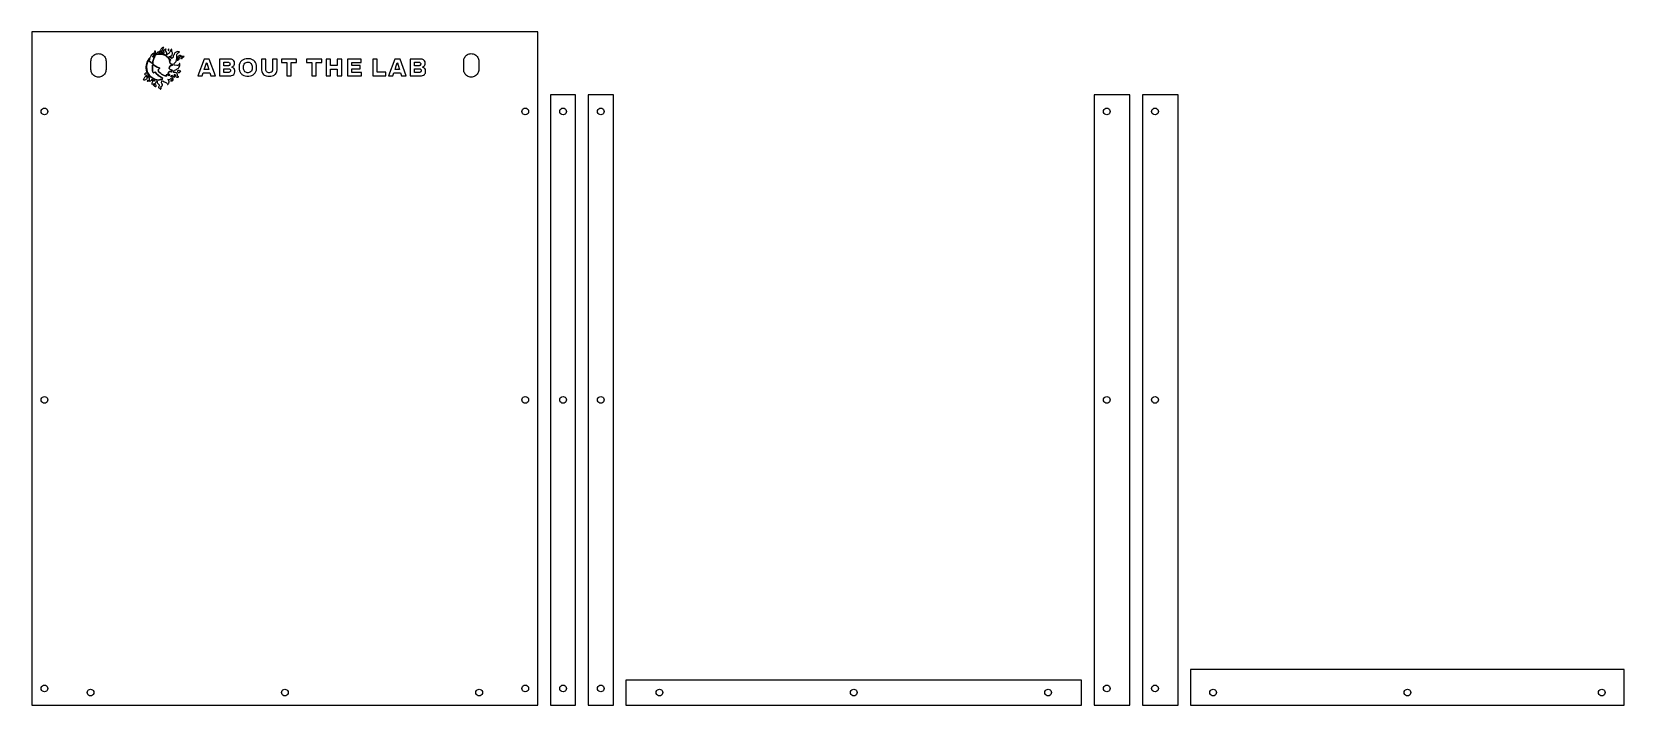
# Model space of a CAD drawing. Header units: millimetres. Extents: x 5 to 765, y 5 to 326.
import ezdxf

# ---------------------------------------------------------------- set-up
doc = ezdxf.new("R2010")
doc.units = ezdxf.units.MM
for name, color, linetype in [('CUT', 1, 'Continuous'), ('ETCH', 7, 'Continuous'), ('LIGHT', 5, 'Continuous')]:
    doc.layers.add(name, color=color, linetype=linetype)

msp = doc.modelspace()

# ---------------------------------------------------------------- linework, layer by layer
at = {"layer": 'CUT'}
for points in [[(246.3994, 326.4004), (5, 326.4004), (5, 5), (246.3994, 5)], [(36.3299, 304.8312), (35.8681, 304.9231), (35.4221, 305.0744), (34.9998, 305.2827), (34.6083, 305.5443), (34.2542, 305.8548), (33.9437, 306.2088), (33.6821, 306.6004), (33.4738, 307.0227), (33.3225, 307.4686), (33.2306, 307.9305), (33.1998, 308.4004), (33.1998, 312.4004), (33.2306, 312.8703), (33.3225, 313.3321), (33.4738, 313.7781), (33.6821, 314.2004), (33.9437, 314.5919), (34.2542, 314.946), (34.6083, 315.2565), (34.9998, 315.5181), (35.4221, 315.7264), (35.8681, 315.8777), (36.3299, 315.9696), (36.7998, 316.0004), (37.2697, 315.9696), (37.7316, 315.8777), (38.1775, 315.7264), (38.5998, 315.5181), (38.9913, 315.2565), (39.3454, 314.946), (39.6559, 314.5919), (39.9175, 314.2004), (40.1258, 313.7781), (40.2771, 313.3321), (40.369, 312.8703), (40.3998, 312.4004), (40.3998, 308.4004), (40.369, 307.9305), (40.2771, 307.4686), (40.1258, 307.0227), (39.9175, 306.6004), (39.6559, 306.2088), (39.3454, 305.8548), (38.9913, 305.5443), (38.5998, 305.2827), (38.1775, 305.0744), (37.7316, 304.9231), (37.2697, 304.8312), (36.7998, 304.8004)], [(214.1297, 304.8312), (213.6679, 304.9231), (213.2219, 305.0744), (212.7996, 305.2827), (212.4081, 305.5443), (212.054, 305.8548), (211.7435, 306.2088), (211.4819, 306.6004), (211.2736, 307.0227), (211.1223, 307.4686), (211.0304, 307.9305), (210.9996, 308.4004), (210.9996, 312.4004), (211.0304, 312.8703), (211.1223, 313.3321), (211.2736, 313.7781), (211.4819, 314.2004), (211.7435, 314.5919), (212.054, 314.946), (212.4081, 315.2565), (212.7996, 315.5181), (213.2219, 315.7264), (213.6679, 315.8777), (214.1297, 315.9696), (214.5996, 316.0004), (215.0695, 315.9696), (215.5314, 315.8777), (215.9773, 315.7264), (216.3996, 315.5181), (216.7912, 315.2565), (217.1452, 314.946), (217.4557, 314.5919), (217.7173, 314.2004), (217.9256, 313.7781), (218.0769, 313.3321), (218.1688, 312.8703), (218.1996, 312.4004), (218.1996, 308.4004), (218.1688, 307.9305), (218.0769, 307.4686), (217.9256, 307.0227), (217.7173, 306.6004), (217.4557, 306.2088), (217.1452, 305.8548), (216.7912, 305.5443), (216.3996, 305.2827), (215.9773, 305.0744), (215.5314, 304.9231), (215.0695, 304.8312), (214.5996, 304.8004)], [(264.3994, 296.4004), (252.3994, 296.4004), (252.3994, 5), (264.3994, 5)], [(282.3994, 296.4004), (270.3994, 296.4004), (270.3994, 5), (282.3994, 5)], [(528.7988, 296.4004), (511.7988, 296.4004), (511.7988, 5), (528.7988, 5)], [(551.7988, 296.4004), (534.7988, 296.4004), (534.7988, 5), (551.7988, 5)], [(10.5056, 286.8787), (10.0595, 287.106), (9.7056, 287.4599), (9.4783, 287.906), (9.4, 288.4004), (9.4783, 288.8948), (9.7056, 289.3408), (10.0595, 289.6948), (10.5056, 289.9221), (11, 290.0004), (11.4944, 289.9221), (11.9405, 289.6948), (12.2944, 289.3408), (12.5217, 288.8948), (12.6, 288.4004), (12.5217, 287.906), (12.2944, 287.4599), (11.9405, 287.106), (11.4944, 286.8787), (11, 286.8004)], [(239.905, 286.8787), (239.459, 287.106), (239.105, 287.4599), (238.8777, 287.906), (238.7994, 288.4004), (238.8777, 288.8948), (239.105, 289.3408), (239.459, 289.6948), (239.905, 289.9221), (240.3994, 290.0004), (240.8938, 289.9221), (241.3399, 289.6948), (241.6938, 289.3408), (241.9211, 288.8948), (241.9994, 288.4004), (241.9211, 287.906), (241.6938, 287.4599), (241.3399, 287.106), (240.8938, 286.8787), (240.3994, 286.8004)], [(257.905, 286.8787), (257.459, 287.106), (257.105, 287.4599), (256.8777, 287.906), (256.7994, 288.4004), (256.8777, 288.8948), (257.105, 289.3408), (257.459, 289.6948), (257.905, 289.9221), (258.3994, 290.0004), (258.8938, 289.9221), (259.3399, 289.6948), (259.6938, 289.3408), (259.9211, 288.8948), (259.9994, 288.4004), (259.9211, 287.906), (259.6938, 287.4599), (259.3399, 287.106), (258.8938, 286.8787), (258.3994, 286.8004)], [(275.905, 286.8787), (275.459, 287.106), (275.105, 287.4599), (274.8777, 287.906), (274.7994, 288.4004), (274.8777, 288.8948), (275.105, 289.3408), (275.459, 289.6948), (275.905, 289.9221), (276.3994, 290.0004), (276.8938, 289.9221), (277.3399, 289.6948), (277.6938, 289.3408), (277.9211, 288.8948), (277.9994, 288.4004), (277.9211, 287.906), (277.6938, 287.4599), (277.3399, 287.106), (276.8938, 286.8787), (276.3994, 286.8004)], [(517.3044, 286.8787), (516.8584, 287.106), (516.5044, 287.4599), (516.2771, 287.906), (516.1988, 288.4004), (516.2771, 288.8948), (516.5044, 289.3408), (516.8584, 289.6948), (517.3044, 289.9221), (517.7988, 290.0004), (518.2933, 289.9221), (518.7393, 289.6948), (519.0933, 289.3408), (519.3205, 288.8948), (519.3988, 288.4004), (519.3205, 287.906), (519.0933, 287.4599), (518.7393, 287.106), (518.2933, 286.8787), (517.7988, 286.8004)], [(540.3044, 286.8787), (539.8584, 287.106), (539.5044, 287.4599), (539.2771, 287.906), (539.1988, 288.4004), (539.2771, 288.8948), (539.5044, 289.3408), (539.8584, 289.6948), (540.3044, 289.9221), (540.7988, 290.0004), (541.2933, 289.9221), (541.7393, 289.6948), (542.0933, 289.3408), (542.3205, 288.8948), (542.3988, 288.4004), (542.3205, 287.906), (542.0933, 287.4599), (541.7393, 287.106), (541.2933, 286.8787), (540.7988, 286.8004)], [(10.5056, 149.1785), (10.0595, 149.4058), (9.7056, 149.7597), (9.4783, 150.2058), (9.4, 150.7002), (9.4783, 151.1946), (9.7056, 151.6407), (10.0595, 151.9946), (10.5056, 152.2219), (11, 152.3002), (11.4944, 152.2219), (11.9405, 151.9946), (12.2944, 151.6407), (12.5217, 151.1946), (12.6, 150.7002), (12.5217, 150.2058), (12.2944, 149.7597), (11.9405, 149.4058), (11.4944, 149.1785), (11, 149.1002)], [(239.905, 149.1785), (239.459, 149.4058), (239.105, 149.7597), (238.8777, 150.2058), (238.7994, 150.7002), (238.8777, 151.1946), (239.105, 151.6407), (239.459, 151.9946), (239.905, 152.2219), (240.3994, 152.3002), (240.8938, 152.2219), (241.3399, 151.9946), (241.6938, 151.6407), (241.9211, 151.1946), (241.9994, 150.7002), (241.9211, 150.2058), (241.6938, 149.7597), (241.3399, 149.4058), (240.8938, 149.1785), (240.3994, 149.1002)], [(257.905, 149.1785), (257.459, 149.4058), (257.105, 149.7597), (256.8777, 150.2058), (256.7994, 150.7002), (256.8777, 151.1946), (257.105, 151.6407), (257.459, 151.9946), (257.905, 152.2219), (258.3994, 152.3002), (258.8938, 152.2219), (259.3399, 151.9946), (259.6938, 151.6407), (259.9211, 151.1946), (259.9994, 150.7002), (259.9211, 150.2058), (259.6938, 149.7597), (259.3399, 149.4058), (258.8938, 149.1785), (258.3994, 149.1002)], [(275.905, 149.1785), (275.459, 149.4058), (275.105, 149.7597), (274.8777, 150.2058), (274.7994, 150.7002), (274.8777, 151.1946), (275.105, 151.6407), (275.459, 151.9946), (275.905, 152.2219), (276.3994, 152.3002), (276.8938, 152.2219), (277.3399, 151.9946), (277.6938, 151.6407), (277.9211, 151.1946), (277.9994, 150.7002), (277.9211, 150.2058), (277.6938, 149.7597), (277.3399, 149.4058), (276.8938, 149.1785), (276.3994, 149.1002)], [(517.3044, 149.1785), (516.8584, 149.4058), (516.5044, 149.7597), (516.2771, 150.2058), (516.1988, 150.7002), (516.2771, 151.1946), (516.5044, 151.6407), (516.8584, 151.9946), (517.3044, 152.2219), (517.7988, 152.3002), (518.2933, 152.2219), (518.7393, 151.9946), (519.0933, 151.6407), (519.3205, 151.1946), (519.3988, 150.7002), (519.3205, 150.2058), (519.0933, 149.7597), (518.7393, 149.4058), (518.2933, 149.1785), (517.7988, 149.1002)], [(540.3044, 149.1785), (539.8584, 149.4058), (539.5044, 149.7597), (539.2771, 150.2058), (539.1988, 150.7002), (539.2771, 151.1946), (539.5044, 151.6407), (539.8584, 151.9946), (540.3044, 152.2219), (540.7988, 152.3002), (541.2933, 152.2219), (541.7393, 151.9946), (542.0933, 151.6407), (542.3205, 151.1946), (542.3988, 150.7002), (542.3205, 150.2058), (542.0933, 149.7597), (541.7393, 149.4058), (541.2933, 149.1785), (540.7988, 149.1002)], [(505.7988, 17), (288.3994, 17), (288.3994, 5), (505.7988, 5)], [(764.5986, 22), (557.7988, 22), (557.7988, 5), (764.5986, 5)], [(10.5056, 11.4783), (10.0595, 11.7056), (9.7056, 12.0595), (9.4783, 12.5056), (9.4, 13), (9.4783, 13.4944), (9.7056, 13.9405), (10.0595, 14.2944), (10.5056, 14.5217), (11, 14.6), (11.4944, 14.5217), (11.9405, 14.2944), (12.2944, 13.9405), (12.5217, 13.4944), (12.6, 13), (12.5217, 12.5056), (12.2944, 12.0595), (11.9405, 11.7056), (11.4944, 11.4783), (11, 11.4)], [(32.5056, 9.4783), (32.0595, 9.7056), (31.7056, 10.0595), (31.4783, 10.5056), (31.4, 11), (31.4783, 11.4944), (31.7056, 11.9405), (32.0595, 12.2944), (32.5056, 12.5217), (33, 12.6), (33.4944, 12.5217), (33.9405, 12.2944), (34.2944, 11.9405), (34.5217, 11.4944), (34.6, 11), (34.5217, 10.5056), (34.2944, 10.0595), (33.9405, 9.7056), (33.4944, 9.4783), (33, 9.4)], [(125.2058, 9.4783), (124.7597, 9.7056), (124.4058, 10.0595), (124.1785, 10.5056), (124.1002, 11), (124.1785, 11.4944), (124.4058, 11.9405), (124.7597, 12.2944), (125.2058, 12.5217), (125.7002, 12.6), (126.1946, 12.5217), (126.6407, 12.2944), (126.9946, 11.9405), (127.2219, 11.4944), (127.3002, 11), (127.2219, 10.5056), (126.9946, 10.0595), (126.6407, 9.7056), (126.1946, 9.4783), (125.7002, 9.4)], [(217.905, 9.4783), (217.459, 9.7056), (217.105, 10.0595), (216.8777, 10.5056), (216.7994, 11), (216.8777, 11.4944), (217.105, 11.9405), (217.459, 12.2944), (217.905, 12.5217), (218.3994, 12.6), (218.8938, 12.5217), (219.3399, 12.2944), (219.6938, 11.9405), (219.9211, 11.4944), (219.9994, 11), (219.9211, 10.5056), (219.6938, 10.0595), (219.3399, 9.7056), (218.8938, 9.4783), (218.3994, 9.4)], [(239.905, 11.4783), (239.459, 11.7056), (239.105, 12.0595), (238.8777, 12.5056), (238.7994, 13), (238.8777, 13.4944), (239.105, 13.9405), (239.459, 14.2944), (239.905, 14.5217), (240.3994, 14.6), (240.8938, 14.5217), (241.3399, 14.2944), (241.6938, 13.9405), (241.9211, 13.4944), (241.9994, 13), (241.9211, 12.5056), (241.6938, 12.0595), (241.3399, 11.7056), (240.8938, 11.4783), (240.3994, 11.4)], [(257.905, 11.4783), (257.459, 11.7056), (257.105, 12.0595), (256.8777, 12.5056), (256.7994, 13), (256.8777, 13.4944), (257.105, 13.9405), (257.459, 14.2944), (257.905, 14.5217), (258.3994, 14.6), (258.8938, 14.5217), (259.3399, 14.2944), (259.6938, 13.9405), (259.9211, 13.4944), (259.9994, 13), (259.9211, 12.5056), (259.6938, 12.0595), (259.3399, 11.7056), (258.8938, 11.4783), (258.3994, 11.4)], [(275.905, 11.4783), (275.459, 11.7056), (275.105, 12.0595), (274.8777, 12.5056), (274.7994, 13), (274.8777, 13.4944), (275.105, 13.9405), (275.459, 14.2944), (275.905, 14.5217), (276.3994, 14.6), (276.8938, 14.5217), (277.3399, 14.2944), (277.6938, 13.9405), (277.9211, 13.4944), (277.9994, 13), (277.9211, 12.5056), (277.6938, 12.0595), (277.3399, 11.7056), (276.8938, 11.4783), (276.3994, 11.4)], [(303.905, 9.4783), (303.459, 9.7056), (303.105, 10.0595), (302.8777, 10.5056), (302.7994, 11), (302.8777, 11.4944), (303.105, 11.9405), (303.459, 12.2944), (303.905, 12.5217), (304.3994, 12.6), (304.8938, 12.5217), (305.3399, 12.2944), (305.6938, 11.9405), (305.9211, 11.4944), (305.9994, 11), (305.9211, 10.5056), (305.6938, 10.0595), (305.3399, 9.7056), (304.8938, 9.4783), (304.3994, 9.4)], [(396.6052, 9.4783), (396.1592, 9.7056), (395.8052, 10.0595), (395.5779, 10.5056), (395.4996, 11), (395.5779, 11.4944), (395.8052, 11.9405), (396.1592, 12.2944), (396.6052, 12.5217), (397.0996, 12.6), (397.594, 12.5217), (398.0401, 12.2944), (398.394, 11.9405), (398.6213, 11.4944), (398.6996, 11), (398.6213, 10.5056), (398.394, 10.0595), (398.0401, 9.7056), (397.594, 9.4783), (397.0996, 9.4)], [(489.3044, 9.4783), (488.8584, 9.7056), (488.5044, 10.0595), (488.2771, 10.5056), (488.1988, 11), (488.2771, 11.4944), (488.5044, 11.9405), (488.8584, 12.2944), (489.3044, 12.5217), (489.7988, 12.6), (490.2933, 12.5217), (490.7393, 12.2944), (491.0933, 11.9405), (491.3205, 11.4944), (491.3988, 11), (491.3205, 10.5056), (491.0933, 10.0595), (490.7393, 9.7056), (490.2933, 9.4783), (489.7988, 9.4)], [(517.3044, 11.4783), (516.8584, 11.7056), (516.5044, 12.0595), (516.2771, 12.5056), (516.1988, 13), (516.2771, 13.4944), (516.5044, 13.9405), (516.8584, 14.2944), (517.3044, 14.5217), (517.7988, 14.6), (518.2933, 14.5217), (518.7393, 14.2944), (519.0933, 13.9405), (519.3205, 13.4944), (519.3988, 13), (519.3205, 12.5056), (519.0933, 12.0595), (518.7393, 11.7056), (518.2933, 11.4783), (517.7988, 11.4)], [(540.3044, 11.4783), (539.8584, 11.7056), (539.5044, 12.0595), (539.2771, 12.5056), (539.1988, 13), (539.2771, 13.4944), (539.5044, 13.9405), (539.8584, 14.2944), (540.3044, 14.5217), (540.7988, 14.6), (541.2933, 14.5217), (541.7393, 14.2944), (542.0933, 13.9405), (542.3205, 13.4944), (542.3988, 13), (542.3205, 12.5056), (542.0933, 12.0595), (541.7393, 11.7056), (541.2933, 11.4783), (540.7988, 11.4)], [(568.0046, 9.4783), (567.5586, 9.7056), (567.2046, 10.0595), (566.9773, 10.5056), (566.899, 11), (566.9773, 11.4944), (567.2046, 11.9405), (567.5586, 12.2944), (568.0046, 12.5217), (568.499, 12.6), (568.9935, 12.5217), (569.4395, 12.2944), (569.7935, 11.9405), (570.0207, 11.4944), (570.099, 11), (570.0207, 10.5056), (569.7935, 10.0595), (569.4395, 9.7056), (568.9935, 9.4783), (568.499, 9.4)], [(660.7048, 9.4783), (660.2588, 9.7056), (659.9048, 10.0595), (659.6775, 10.5056), (659.5992, 11), (659.6775, 11.4944), (659.9048, 11.9405), (660.2588, 12.2944), (660.7048, 12.5217), (661.1992, 12.6), (661.6936, 12.5217), (662.1397, 12.2944), (662.4936, 11.9405), (662.7209, 11.4944), (662.7992, 11), (662.7209, 10.5056), (662.4936, 10.0595), (662.1397, 9.7056), (661.6936, 9.4783), (661.1992, 9.4)], [(753.404, 9.4783), (752.958, 9.7056), (752.604, 10.0595), (752.3767, 10.5056), (752.2984, 11), (752.3767, 11.4944), (752.604, 11.9405), (752.958, 12.2944), (753.404, 12.5217), (753.8984, 12.6), (754.3929, 12.5217), (754.8389, 12.2944), (755.1929, 11.9405), (755.4201, 11.4944), (755.4984, 11), (755.4201, 10.5056), (755.1929, 10.0595), (754.8389, 9.7056), (754.3929, 9.4783), (753.8984, 9.4)]]:
    msp.add_lwpolyline(points, close=True, dxfattribs=at)
at = {"layer": 'ETCH'}
for points in [[(66.3447, 299.0254), (66.499, 299.1709), (66.6387, 299.3828), (66.6543, 299.6055), (66.5762, 299.9121), (66.5889, 300.1211), (66.7412, 300.3184), (67.1318, 300.665), (67.2227, 300.7881), (67.3027, 300.9785), (67.3115, 301.2119), (67.2725, 301.333), (66.998, 301.7627), (66.8906, 302.0283), (66.9092, 302.2969), (67.0225, 302.6484), (67.0469, 302.8506), (67.5469, 302.9727), (67.7871, 302.7471), (68.0234, 302.5938), (68.333, 302.457), (68.9629, 302.2363), (69.2393, 302.0898), (69.4727, 301.8975), (69.6289, 301.6865), (69.708, 301.4746), (69.7539, 301.2051), (69.791, 301.1885), (69.9404, 301.2998), (70.0586, 301.4326), (70.207, 301.6582), (70.3223, 301.9023), (70.4033, 302.1563), (70.4473, 302.4121), (70.4531, 302.6621), (70.4189, 302.9004), (70.3125, 303.1592), (70.1338, 303.4102), (69.793, 303.7168), (70.1006, 303.6201), (70.2744, 303.5957), (70.6279, 303.624), (70.959, 303.752), (71.3643, 304.1113), (71.4463, 304.127), (71.6045, 303.9854), (71.6777, 303.8711), (71.709, 303.7354), (71.708, 303.5449), (71.665, 303.3867), (71.582, 303.2578), (71.46, 303.1387), (71.2021, 302.9785), (71.3164, 302.9443), (71.6885, 302.9521), (71.9482, 303.0273), (72.2012, 303.2148), (72.3633, 303.4824), (72.4043, 303.6406), (72.4092, 303.8672), (72.3047, 304.21), (72.1338, 304.4502), (71.7939, 304.7842), (71.7998, 305.1406), (71.7363, 305.541), (71.8242, 305.7021), (72.6074, 304.9805), (72.8848, 304.8467), (73.2041, 304.8213), (73.2383, 304.8535), (73.0742, 305.0566), (73.0078, 305.1963), (72.9551, 305.5215), (73.0146, 305.874), (73.0898, 306.0459), (73.1543, 306.1201), (73.2598, 306.0479), (73.3662, 305.8965), (73.5488, 305.3506), (73.6445, 305.165), (73.9043, 304.8936), (74.2188, 304.7412), (74.5137, 304.7334), (74.7295, 304.791), (74.9014, 304.9336), (74.998, 305.084), (75.0186, 305.1895), (74.874, 305.127), (74.7803, 305.124), (74.6309, 305.1807), (74.582, 305.2451), (74.5205, 305.4707), (74.4629, 305.9844), (74.3779, 306.249), (74.2744, 306.4492), (74.1445, 306.624), (73.9893, 306.7734), (73.8086, 306.8955), (73.4326, 307.04), (72.9551, 307.041), (72.542, 306.9678), (72.5352, 307.0098), (72.8623, 308.084), (73.415, 307.9248), (73.3584, 308.3125), (74.0391, 308.4961), (74.2705, 308.7402), (74.6387, 308.8662), (74.9287, 309.0566), (75.1699, 309.3936), (75.3975, 309.8789), (75.5527, 310.3906), (75.5879, 310.6445), (75.583, 311.124), (75.5361, 311.29), (75.4863, 311.3604), (75.3271, 310.9434), (75.1797, 310.6631), (75.0098, 310.5029), (74.8477, 310.4287), (74.6445, 310.3818), (74.1201, 310.3662), (72.9688, 310.4863), (72.8262, 311.25), (73.2705, 311.5977), (73.5576, 311.9297), (73.7891, 312.2988), (73.9209, 312.5908), (74.0205, 312.9043), (74.1348, 313.6885), (74.167, 315.5117), (74.2764, 315.8604), (74.4414, 316.1348), (74.7383, 316.4141), (75.0273, 316.5957), (75.4834, 316.8135), (75.0039, 316.9248), (74.6016, 316.9316), (74.208, 316.873), (73.8398, 316.7529), (73.5107, 316.5742), (73.2383, 316.3428), (72.9912, 315.9912), (72.8857, 315.7158), (72.7793, 315.3096), (72.5674, 315.0254), (72.4922, 314.8555), (72.3828, 314.3584), (72.2471, 314.1328), (72.2383, 313.9404), (72.0811, 313.9346), (71.9482, 313.8877), (71.6064, 313.6201), (71.5049, 313.8008), (71.5947, 313.9971), (71.6016, 314.1807), (71.5098, 314.2139), (71.2168, 314.1689), (70.7021, 314.6221), (71.3848, 314.9346), (71.7031, 315.1445), (71.9043, 315.418), (71.9961, 315.6563), (72.0273, 315.8428), (72.0225, 316.3223), (71.9805, 316.542), (71.8076, 317.0439), (71.7061, 317.4688), (71.6865, 317.8271), (71.7227, 318.1006), (71.5234, 317.9512), (71.3486, 317.7275), (70.8057, 316.7412), (70.5234, 316.3164), (70.292, 316.1035), (69.7451, 315.7227), (69.4668, 315.4766), (69.3223, 315.5645), (69.4063, 315.9893), (69.3896, 316.4072), (69.2422, 316.6846), (68.8672, 317.0928), (68.8096, 317.1807), (68.7578, 317.3604), (68.7559, 317.5713), (68.7939, 317.7314), (68.8906, 317.877), (69.085, 318.0742), (68.748, 318.0918), (68.4941, 318.0361), (68.207, 317.8789), (68.0078, 317.6797), (67.8691, 317.376), (67.8438, 317.1973), (67.9385, 316.3955), (67.9063, 316.0645), (67.4922, 316.1279), (67.4873, 316.3213), (67.4414, 316.457), (67.2051, 316.748), (67.123, 316.9111), (67.1064, 317.0781), (67.1387, 317.2197), (67.1094, 317.2363), (66.835, 317.0605), (66.7402, 316.9336), (66.6934, 316.7979), (66.7129, 316.4805), (66.7725, 316.3535), (66.9121, 316.2012), (65.7227, 316.2461), (65.7031, 316.4834), (65.5928, 316.7666), (65.4541, 316.9033), (65.2822, 316.959), (65.2324, 316.9307), (65.1221, 316.7539), (64.8516, 316.5664), (64.7139, 316.417), (64.6465, 316.2324), (64.6328, 315.9902), (64.4268, 315.9688), (64.1494, 316.1543), (63.7725, 316.2822), (63.3564, 316.2754), (63.1367, 316.2207), (62.8193, 316.0762), (62.5068, 315.8555), (62.209, 315.5664), (61.9326, 315.2197), (61.6885, 314.8242), (61.3975, 314.2207), (60.708, 313.374), (60.2725, 312.6904), (59.9258, 311.9717), (59.6689, 311.2197), (59.5029, 310.4385), (59.4287, 309.6309), (59.4307, 309.1094), (59.4688, 308.5967), (59.543, 308.0967), (59.6533, 307.6143), (59.7969, 307.1543), (60.0566, 306.5264), (59.8311, 306.6738), (59.6885, 306.7295), (59.4063, 306.7344), (59.2832, 306.6689), (58.6924, 306.1699), (58.8945, 306.0547), (59.3418, 305.916), (59.7861, 305.6816), (60.0439, 305.6738), (60.4102, 305.8389), (60.8213, 305.2666), (61.3242, 304.7021), (61.124, 304.4873), (61.0107, 304.2715), (60.9893, 304.0342), (61.0381, 303.7422), (61.0352, 303.4414), (60.957, 303.1699), (60.8262, 302.9326), (61.3125, 302.8848), (61.6025, 302.9463), (61.7686, 303.0146), (61.9395, 303.1367), (62.165, 303.4033), (62.2646, 303.5996), (62.3408, 303.8408), (62.7988, 303.5723), (62.667, 303.4033), (62.5723, 303.209), (62.5098, 302.4863), (62.4277, 302.1494), (62.3105, 301.8867), (62.0488, 301.5088), (62.4463, 301.4668), (62.8613, 301.5137), (63.1416, 301.5986), (63.4824, 301.7539), (63.5273, 301.5928), (63.6338, 301.6094), (63.9395, 301.8555), (64.1729, 302.166), (64.3633, 302.5361), (64.502, 302.8926), (64.8066, 302.8301), (64.748, 302.4424), (64.7617, 302.252), (64.8105, 302.0889), (65.0322, 301.8057), (65.4932, 301.415), (65.5928, 301.291), (65.7139, 301.0313), (65.7393, 300.7998), (65.71, 300.6279), (65.4014, 300.0439), (65.375, 299.9121), (65.4014, 299.7861), (65.5322, 299.6465), (65.8994, 299.5059), (66.0801, 299.3906), (66.2109, 299.2139), (66.2305, 298.96)], [(64.6699, 303.5049), (64.0254, 303.6641), (63.3994, 303.8936), (62.7988, 304.1904), (62.2295, 304.5518), (61.6963, 304.9766), (61.2617, 305.4092), (60.874, 305.8945), (60.5361, 306.4229), (60.2539, 306.9873), (60.0313, 307.5791), (59.873, 308.1904), (59.7842, 308.7383), (59.749, 309.3203), (59.7627, 310.0029), (59.8438, 310.6592), (59.9932, 311.2939), (60.2129, 311.9121), (60.5049, 312.5195), (60.8682, 313.1201), (61.3203, 313.7207), (61.3867, 313.498), (60.9971, 312.9785), (60.7529, 312.5986), (61.3682, 312.0557), (61.8662, 311.6846), (62.293, 311.4248), (62.6523, 311.3223), (62.7275, 312.2383), (62.8203, 312.7441), (62.9727, 313.2461), (63.1885, 313.7588), (63.4727, 314.2949), (63.8584, 314.9189), (63.2734, 314.7549), (62.6045, 314.4648), (62.6553, 314.6982), (62.7705, 314.8271), (63.4385, 315.1836), (64.4014, 315.5479), (65.0557, 315.7012), (65.7451, 315.7803), (66.4395, 315.7793), (66.7822, 315.748), (67.4863, 315.623), (67.9541, 315.4912), (68.5713, 315.2598), (69.0918, 315.0137), (69.1846, 314.9414), (69.2754, 314.6143), (69.4229, 314.4248), (69.6855, 314.2998), (70.1328, 314.2725), (70.2607, 314.1826), (70.5605, 313.874), (70.583, 313.8389), (70.5098, 313.7881), (70.083, 313.6328), (70.1748, 313.5381), (70.2705, 313.458), (70.501, 313.3438), (70.7441, 313.3037), (70.9365, 313.3232), (71.041, 313.2217), (71.1299, 313.0752), (71.1943, 312.9102), (70.874, 312.7637), (70.6729, 312.709), (70.6484, 312.6719), (70.7061, 312.4365), (70.8711, 312.2031), (70.8428, 311.9277), (70.8643, 311.625), (71.0117, 311.3252), (71.2012, 311.1523), (71.4463, 311.0381), (71.6523, 311.002), (71.999, 311.0186), (72.1016, 310.4697), (71.6328, 310.3887), (71.2871, 310.1611), (71, 310.1123), (70.8604, 310.042), (70.8057, 309.9453), (70.6748, 309.4648), (70.5244, 309.0771), (70.5391, 308.9463), (70.6113, 308.7764), (70.7734, 308.5811), (70.9893, 308.4082), (71.4141, 308.2275), (71.959, 308.1279), (71.8291, 307.6416), (71.7148, 307.3486), (71.6826, 307.3223), (71.2158, 307.4277), (70.8652, 307.4209), (70.7061, 307.3896), (70.5664, 307.3408), (70.4043, 307.2363), (70.2461, 307.0908), (70.1348, 306.9404), (70.001, 306.5654), (69.9863, 306.4102), (70.0059, 306.3379), (70.084, 306.2666), (70.4131, 306.2744), (70.5449, 306.2158), (70.6621, 306.0684), (70.7842, 305.7822), (70.6445, 305.5664), (70.5078, 305.4326), (70.458, 305.4326), (70.3057, 305.6221), (70.0449, 305.7852), (69.6816, 305.8691), (69.3789, 305.8799), (69.1465, 305.8389), (69.0654, 305.7783), (69.0176, 305.6992), (69.0205, 305.4961), (69.2012, 305.1914), (69.0264, 305.2178), (68.5234, 305.3818), (68.168, 305.5234), (67.4746, 305.8652), (66.8281, 306.2705), (66.5205, 306.5039), (65.9199, 307.042), (65.4102, 307.6035), (65.2148, 307.8682), (65.1299, 308.042), (65.8604, 308.9668), (65.9727, 309.1582), (65.9229, 309.208), (65.7959, 309.2705), (65.2422, 309.4102), (64.8047, 309.5713), (64.3711, 309.7734), (63.9561, 310.0107), (63.5713, 310.2754), (62.9561, 310.8105), (62.875, 310.8564), (62.8096, 310.8555), (62.7539, 310.8125), (62.6748, 310.6201), (62.543, 310.0156), (62.5, 309.502), (62.4873, 308.7256), (62.5059, 308.292), (62.5947, 307.5498), (62.665, 307.2578), (62.8223, 306.9082), (62.9355, 306.8076), (63.0332, 306.8145), (63.4111, 306.9844), (63.8311, 307.2246), (64.6768, 306.2061), (65.0635, 305.8184), (65.46, 305.4736), (65.877, 305.1621), (66.3281, 304.8721), (66.916, 304.5625), (67.4727, 304.3262), (67.3291, 304.2354), (67.1709, 303.9961), (67.1455, 303.8408), (67.1582, 303.5889), (66.7129, 303.4805), (66.4658, 303.582), (66.1504, 303.6084), (65.8398, 303.5273), (65.627, 303.3965)], [(63.168, 315.6094), (63.4229, 315.7744), (63.6924, 315.8184), (63.9629, 315.7822), (63.334, 315.5205), (62.9189, 315.3096)], [(63.8281, 316.5869), (63.9561, 316.7881), (63.9893, 316.915), (63.9814, 317.0322), (63.9326, 317.1006), (63.8213, 317.1729), (63.6836, 317.2139), (63.5684, 317.2061), (63.543, 317.124), (63.6748, 316.6504), (63.7383, 316.5039)], [(66.248, 316.9678), (66.4434, 317.1846), (66.7168, 317.3184), (67.1592, 317.4326), (67.3613, 317.5879), (67.457, 317.7813), (67.5215, 318.1445), (67.6201, 318.4395), (67.7803, 318.7041), (67.9883, 318.9688), (67.79, 318.9775), (67.5068, 318.9404), (67.1543, 318.7803), (66.9971, 318.6475), (66.6924, 318.2471), (66.3516, 317.6611), (65.9854, 317.1895), (65.9346, 316.9707), (65.9551, 316.8154), (66.0566, 316.6201)], [(70.3379, 317.4297), (70.4131, 318.3535), (70.2783, 318.3164), (70.124, 318.1768), (70.0625, 318.0332), (70.0742, 317.6797), (70.1855, 317.4756), (70.2559, 317.417)], [(74.7051, 312.8936), (74.9258, 313.0098), (75.0537, 313.1221), (75.251, 313.4219), (75.3203, 313.6123), (75.4414, 314.1455), (75.6152, 314.4414), (75.8369, 314.6113), (75.9814, 314.6758), (76.4229, 314.8008), (76.209, 314.957), (75.9707, 315.0615), (75.6699, 315.0947), (75.4824, 315.0723), (75.2715, 314.999), (75.0811, 314.8926), (74.915, 314.7598), (74.7803, 314.6045), (74.6816, 314.4336), (74.6191, 314.208), (74.5977, 313.6064), (74.5547, 313.2998), (74.4482, 313.0654), (74.3008, 312.8633), (74.3281, 312.8408), (74.4541, 312.8379)], [(76.4385, 313.6035), (76.6611, 313.71), (76.7695, 313.8008), (77.2207, 314.3203), (77.4375, 314.4551), (77.7109, 314.5674), (77.5254, 314.6309), (77.2607, 314.6523), (76.9932, 314.6455), (76.7393, 314.5791), (76.5947, 314.5078), (76.3457, 314.3125), (76.1621, 314.0547), (76.0742, 313.8252), (76.0791, 313.6855), (76.1943, 313.585)], [(86.7695, 306.7881), (89.9648, 306.7881), (90.4434, 305.4004), (92.6709, 305.4004), (89.6621, 313.4121), (87.1543, 313.4121), (84.1455, 305.4004), (86.292, 305.4004)], [(87.9014, 310.1934), (88.3203, 311.5928), (88.4023, 311.5928), (88.752, 310.4268), (89.4521, 308.3506), (87.2715, 308.3506)], [(99.9238, 305.4238), (100.3203, 305.5166), (100.8691, 305.75), (101.3125, 306.1006), (101.5566, 306.4033), (101.7432, 306.7412), (101.8721, 307.3477), (101.8604, 307.9424), (101.7432, 308.4209), (101.5215, 308.8174), (101.2422, 309.1201), (100.8809, 309.3535), (100.3438, 309.54), (100.3438, 309.5869), (100.6943, 309.7383), (101.0088, 309.9365), (101.2891, 310.2051), (101.499, 310.543), (101.627, 310.9512), (101.6738, 311.2666), (101.6621, 311.6396), (101.6035, 312.001), (101.3818, 312.4795), (101.1602, 312.7471), (100.8926, 312.9805), (100.5771, 313.167), (100.2275, 313.3066), (99.8545, 313.3887), (99.458, 313.4121), (94.5596, 313.4121), (94.5596, 305.4004), (99.4932, 305.4004)], [(96.6475, 311.8613), (98.875, 311.8613), (99.0732, 311.8145), (99.248, 311.7207), (99.458, 311.4883), (99.5273, 311.3008), (99.5508, 310.9863), (99.5049, 310.7529), (99.4111, 310.5664), (99.2246, 310.3682), (98.9678, 310.252), (98.7344, 310.2285), (96.6475, 310.2285)], [(109.2539, 305.377), (109.9648, 305.5752), (110.583, 305.8906), (111.1201, 306.2988), (111.5508, 306.8115), (111.8779, 307.418), (112.0996, 308.1406), (112.2158, 308.957), (112.2158, 309.8672), (112.1689, 310.2871), (112.0059, 311.0566), (111.7256, 311.7207), (111.3408, 312.2813), (110.8633, 312.7354), (110.2803, 313.0977), (109.9648, 313.2373), (109.2539, 313.4355), (108.4609, 313.54), (107.5977, 313.54), (107.1895, 313.5049), (106.4434, 313.3418), (105.7783, 313.0977), (105.1953, 312.7354), (104.9385, 312.5137), (104.5078, 312.0127), (104.1807, 311.3945), (103.959, 310.6836), (103.8428, 309.8672), (103.8428, 308.957), (103.8896, 308.5371), (104.0527, 307.7676), (104.1807, 307.418), (104.5078, 306.8115), (104.9385, 306.2988), (105.1953, 306.0771), (105.7783, 305.7266), (106.0938, 305.5752), (106.8047, 305.377), (107.5977, 305.2725), (108.4609, 305.2725)], [(107.7031, 306.9043), (107.3994, 306.9629), (107.0029, 307.1025), (106.6768, 307.3125), (106.4082, 307.5928), (106.21, 307.9307), (106.0703, 308.3389), (105.9883, 308.8057), (105.9766, 309.6572), (106.0117, 310.1582), (106.1055, 310.6133), (106.2686, 310.998), (106.583, 311.418), (106.8867, 311.6514), (107.2598, 311.8145), (107.7031, 311.9072), (108.1924, 311.9189), (108.6475, 311.8496), (109.0439, 311.709), (109.3701, 311.5), (109.6504, 311.2197), (109.8486, 310.8818), (109.9883, 310.4736), (110.0703, 310.0068), (110.082, 309.1436), (110.0469, 308.6426), (109.9072, 308.0596), (109.7197, 307.6982), (109.3701, 307.3125), (109.0439, 307.1025), (108.6475, 306.9629), (108.1924, 306.8936)], [(118.9912, 305.2959), (119.6563, 305.4238), (120.251, 305.6221), (120.5195, 305.75), (120.9854, 306.0771), (121.1836, 306.2637), (121.5215, 306.7061), (121.6621, 306.9629), (121.8486, 307.5225), (121.9531, 308.1523), (121.9648, 313.4121), (119.8779, 313.4121), (119.8779, 308.5488), (119.8311, 308.0713), (119.6914, 307.6631), (119.5859, 307.4883), (119.3066, 307.1963), (119.1309, 307.0918), (118.7344, 306.9395), (118.2451, 306.8936), (117.9883, 306.9043), (117.5449, 307.0098), (117.1953, 307.1963), (116.916, 307.4883), (116.7402, 307.8613), (116.6826, 308.0713), (116.6357, 308.5488), (116.6357, 313.4121), (114.5361, 313.4121), (114.5479, 308.1523), (114.6416, 307.5225), (114.8398, 306.9629), (114.9795, 306.7061), (115.3184, 306.2637), (115.5166, 306.0771), (115.9941, 305.75), (116.251, 305.6221), (116.8457, 305.4238), (117.5107, 305.2959), (118.2451, 305.2607)], [(128.7178, 311.6982), (131.3184, 311.6982), (131.3184, 313.4121), (124.0293, 313.4121), (124.0293, 311.6982), (126.6299, 311.6982), (126.6299, 305.4004), (128.7178, 305.4004)], [(140.6592, 311.6982), (143.2598, 311.6982), (143.2598, 313.4121), (135.9707, 313.4121), (135.9707, 311.6982), (138.5713, 311.6982), (138.5713, 305.4004), (140.6592, 305.4004)], [(147.458, 308.6309), (150.7119, 308.6309), (150.7119, 305.4004), (152.7988, 305.4004), (152.7988, 313.4121), (150.7119, 313.4121), (150.7119, 310.333), (147.458, 310.333), (147.458, 313.4121), (145.3701, 313.4121), (145.3701, 305.4004), (147.458, 305.4004)], [(162.1982, 307.0332), (157.5918, 307.0332), (157.5918, 308.6777), (161.5449, 308.6777), (161.5449, 310.2754), (157.5918, 310.2754), (157.5918, 311.7793), (162.1172, 311.7793), (162.1172, 313.4121), (155.5049, 313.4121), (155.5049, 305.4004), (162.1982, 305.4004)], [(173.8604, 307.1143), (169.79, 307.1143), (169.79, 313.4121), (167.7031, 313.4121), (167.7031, 305.4004), (173.8604, 305.4004)], [(177.7432, 306.7881), (180.9385, 306.7881), (181.417, 305.4004), (183.6445, 305.4004), (180.6357, 313.4121), (178.1279, 313.4121), (175.1201, 305.4004), (177.2656, 305.4004)], [(178.875, 310.1934), (179.2949, 311.5928), (179.376, 311.5928), (179.7256, 310.4268), (180.4258, 308.3506), (178.2451, 308.3506)], [(190.8984, 305.4238), (191.2949, 305.5166), (191.8428, 305.75), (192.2861, 306.1006), (192.5303, 306.4033), (192.7178, 306.7412), (192.8457, 307.3477), (192.834, 307.9424), (192.7178, 308.4209), (192.4961, 308.8174), (192.2158, 309.1201), (191.8545, 309.3535), (191.3184, 309.54), (191.3184, 309.5869), (191.668, 309.7383), (191.9824, 309.9365), (192.2627, 310.2051), (192.4727, 310.543), (192.6006, 310.9512), (192.6475, 311.2666), (192.6357, 311.6396), (192.5771, 312.001), (192.3555, 312.4795), (192.1338, 312.7471), (191.8662, 312.9805), (191.5508, 313.167), (191.2012, 313.3066), (190.8281, 313.3887), (190.4316, 313.4121), (185.5332, 313.4121), (185.5332, 305.4004), (190.4668, 305.4004)], [(187.6211, 311.8613), (189.8486, 311.8613), (190.0469, 311.8145), (190.2217, 311.7207), (190.4316, 311.4883), (190.502, 311.3008), (190.5244, 310.9863), (190.4785, 310.7529), (190.3848, 310.5664), (190.1982, 310.3682), (189.9414, 310.252), (189.709, 310.2285), (187.6211, 310.2285)], [(58.9512, 303.5391), (59.3857, 303.6602), (59.5723, 303.7607), (59.8398, 303.9961), (60.0068, 304.2842), (60.0684, 304.6182), (60.0264, 304.8672), (59.9385, 304.9824), (59.7676, 305.0781), (59.4287, 305.0859), (59.2324, 305.0225), (58.9814, 304.8574), (58.7773, 304.6377), (58.4063, 303.9443), (58.0391, 303.6367), (58.4834, 303.5303)], [(60.4785, 304.6113), (60.5449, 304.6846), (60.5732, 304.7568), (60.5713, 304.9346), (60.4971, 305.1104), (60.3828, 305.2178), (60.3135, 305.1494), (60.2705, 304.9648), (60.2783, 304.5781), (60.3018, 304.5479), (60.3584, 304.5469)], [(71.4297, 305.1953), (71.4961, 305.252), (71.3535, 305.042), (71.1377, 304.9092)], [(75.3271, 306.9238), (75.4404, 306.9561), (75.6514, 307.0771), (75.833, 307.2686), (76.0029, 307.5908), (75.7969, 307.584), (75.6426, 307.6113), (75.0869, 307.8926), (74.9775, 307.9219), (74.7285, 307.9199), (74.5059, 307.8115), (74.4385, 307.7295), (74.4258, 307.6592), (74.5186, 307.3877), (74.7051, 307.1484), (74.8184, 307.0498), (74.9883, 306.9521), (75.1113, 306.917)], [(96.6475, 308.7471), (98.9795, 308.7471), (99.2246, 308.7002), (99.4229, 308.6074), (99.5742, 308.4678), (99.7031, 308.2109), (99.749, 307.9072), (99.7256, 307.6279), (99.6445, 307.4063), (99.5166, 307.2314), (99.2598, 307.0684), (99.0381, 307.0215), (96.6475, 307.0098)], [(187.6211, 308.7471), (189.9531, 308.7471), (190.1982, 308.7002), (190.3965, 308.6074), (190.5479, 308.4678), (190.6768, 308.2109), (190.7227, 307.9072), (190.7002, 307.6279), (190.6182, 307.4063), (190.4902, 307.2314), (190.2334, 307.0684), (190.0117, 307.0215), (187.6211, 307.0098)], [(60.5205, 302.9297), (60.5781, 303.0303), (60.4717, 303.1074), (60.1836, 303.1289), (60.123, 303.1006), (60.0859, 303.0381), (60.0898, 302.9766), (60.1953, 302.8789), (60.3828, 302.8604)], [(64.0986, 300.248), (64.2168, 300.2998), (64.3594, 300.4434), (64.3789, 300.624), (64.3184, 300.7822), (64.2305, 300.8779), (63.9941, 301.0332), (63.5576, 301.1514), (63.2813, 301.1543), (63.0625, 301.124), (62.8428, 301.0225), (63.1279, 300.8535), (63.5801, 300.3896), (63.7666, 300.2598), (63.9521, 300.2324)], [(63.3428, 303.2646), (63.6445, 303.1553), (63.4082, 302.9287)]]:
    msp.add_lwpolyline(points, close=True, dxfattribs=at)
at = {"layer": 'LIGHT'}
msp.add_lwpolyline([(65.8398, 303.5273), (66.1504, 303.6084), (66.4658, 303.583), (66.7129, 303.4805), (67.1582, 303.5889), (67.1455, 303.8408), (67.1699, 303.9961), (67.3281, 304.2354), (67.4717, 304.3262), (66.916, 304.5625), (66.3281, 304.8721), (65.877, 305.1621), (65.46, 305.4736), (65.0635, 305.8184), (64.6768, 306.2061), (63.8301, 307.2246), (63.4111, 306.9844), (63.0332, 306.8145), (62.9355, 306.8076), (62.8213, 306.9082), (62.665, 307.2578), (62.5947, 307.5498), (62.5049, 308.292), (62.4873, 308.7256), (62.5, 309.502), (62.543, 310.0156), (62.6211, 310.4316), (62.7539, 310.8125), (62.8096, 310.8564), (62.9102, 310.8418), (63.5713, 310.2754), (63.9561, 310.0107), (64.3711, 309.7734), (64.8047, 309.5713), (65.2422, 309.4102), (65.7959, 309.2705), (65.9229, 309.209), (65.9727, 309.1582), (65.8604, 308.9668), (65.123, 308.0283), (65.4102, 307.6035), (65.6484, 307.3252), (66.2139, 306.7646), (66.8291, 306.2705), (67.1436, 306.0605), (67.4746, 305.8652), (68.1689, 305.5234), (68.5234, 305.3818), (69.1816, 305.1826), (69.1904, 305.2188), (69.0195, 305.4961), (69.002, 305.6035), (69.0166, 305.6992), (69.0654, 305.7793), (69.1826, 305.8545), (69.3789, 305.8799), (69.6816, 305.8691), (70.0449, 305.7852), (70.3057, 305.6221), (70.4805, 305.4209), (70.5947, 305.5107), (70.7305, 305.6865), (70.7842, 305.7822), (70.6621, 306.0684), (70.5449, 306.2158), (70.4131, 306.2744), (70.084, 306.2666), (69.9883, 306.3828), (70.0166, 306.6416), (70.0986, 306.8691), (70.1826, 307.0137), (70.4033, 307.2373), (70.5664, 307.3408), (70.8652, 307.4209), (71.2158, 307.4287), (71.6826, 307.3223), (71.7148, 307.3486), (71.8291, 307.6416), (71.958, 308.1279), (71.4141, 308.2275), (70.9883, 308.4082), (70.7734, 308.5811), (70.6113, 308.7754), (70.5391, 308.9463), (70.5244, 309.0771), (70.6748, 309.4648), (70.8047, 309.9453), (70.8604, 310.043), (71, 310.1123), (71.2871, 310.1611), (71.5869, 310.373), (72.0791, 310.4609), (72.1084, 310.499), (71.998, 311.0186), (71.5996, 311.0039), (71.3174, 311.0869), (71.0986, 311.2314), (70.9395, 311.4316), (70.8506, 311.7178), (70.8711, 312.2031), (70.7051, 312.4365), (70.6484, 312.6719), (70.6729, 312.709), (71.1611, 312.8867), (71.1943, 312.9102), (71.1895, 312.9434), (71.0859, 313.1523), (70.9551, 313.3145), (70.7441, 313.3027), (70.501, 313.3428), (70.2695, 313.458), (70.082, 313.6318), (70.3486, 313.7148), (70.582, 313.8389), (70.2002, 314.2324), (70.0967, 314.2822), (69.6846, 314.2998), (69.4971, 314.377), (69.3916, 314.4492), (69.3076, 314.5518), (69.166, 314.9658), (68.373, 315.3428), (67.7861, 315.542), (66.9697, 315.7217), (66.4766, 315.7754), (65.7451, 315.7803), (65.3262, 315.7402), (64.7383, 315.6348), (63.8799, 315.3672), (63.2168, 315.0742), (62.7715, 314.8271), (62.6797, 314.748), (62.6045, 314.4648), (63.2734, 314.7549), (63.8584, 314.9189), (63.4727, 314.2949), (63.1885, 313.7588), (62.9727, 313.2461), (62.8203, 312.7441), (62.7275, 312.2383), (62.6523, 311.3223), (62.293, 311.4238), (61.8662, 311.6846), (61.3682, 312.0557), (60.752, 312.5986), (60.9971, 312.9795), (61.3867, 313.498), (61.3203, 313.7197), (60.8691, 313.1201), (60.5049, 312.5195), (60.2139, 311.9121), (59.9941, 311.2939), (59.8438, 310.6592), (59.7627, 310.0029), (59.749, 309.3203), (59.7891, 308.7246), (59.875, 308.1826), (60.0313, 307.5791), (60.249, 307), (60.5078, 306.4814), (60.8018, 306.0078), (61.2969, 305.375), (62.0889, 304.6641), (62.7695, 304.209), (63.4795, 303.8643), (64.5176, 303.543), (65.627, 303.3965)], close=True, dxfattribs=at)

doc.saveas('drawing.dxf')
